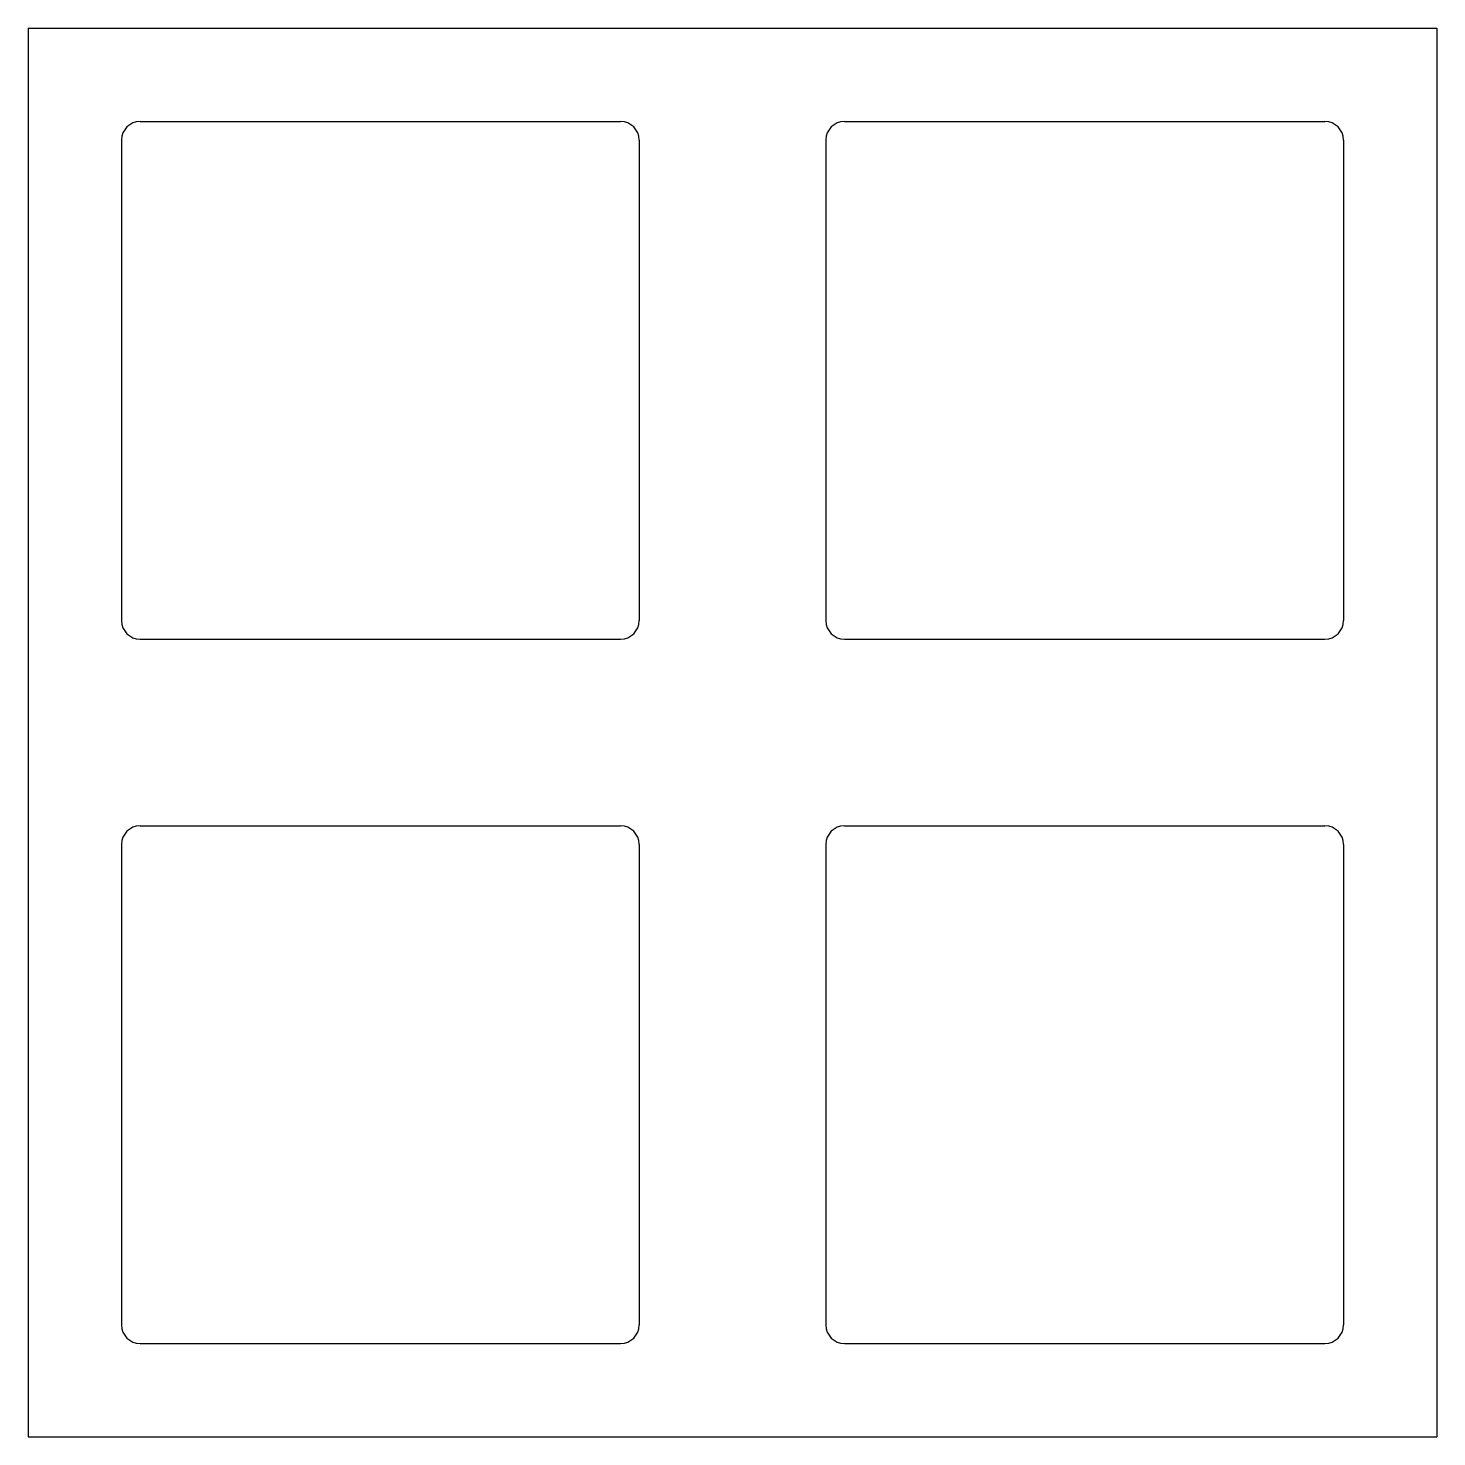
# Model space of a CAD drawing. Header units: millimetres. Extents: x 0 to 38.1, y -38.1 to 0.
import ezdxf

# ---------------------------------------------------------------- set-up
doc = ezdxf.new("R2010")
doc.units = ezdxf.units.MM

msp = doc.modelspace()

# ---------------------------------------------------------------- linework, layer by layer
for p, q in [((0, 0), (38.1, 0)), ((0, 0), (0, -38.1)), ((38.1, 0), (38.1, -38.1)), ((3.025, -2.525), (16.025, -2.525)), ((22.075, -2.525), (35.075, -2.525)), ((2.525, -3.025), (2.525, -16.025)), ((16.525, -3.025), (16.525, -16.025)), ((21.575, -3.025), (21.575, -16.025)), ((35.575, -3.025), (35.575, -16.025)), ((3.025, -16.525), (16.025, -16.525)), ((22.075, -16.525), (35.075, -16.525)), ((3.025, -21.575), (16.025, -21.575)), ((22.075, -21.575), (35.075, -21.575)), ((2.525, -22.075), (2.525, -35.075)), ((16.525, -22.075), (16.525, -35.075)), ((21.575, -22.075), (21.575, -35.075)), ((35.575, -22.075), (35.575, -35.075)), ((3.025, -35.575), (16.025, -35.575)), ((22.075, -35.575), (35.075, -35.575)), ((0, -38.1), (38.1, -38.1))]:
    msp.add_line(p, q)
for centre, start, end in [((3.025, -3.025), 90, 180), ((16.025, -3.025), 0, 90), ((22.075, -3.025), 90, 180), ((35.075, -3.025), 0, 90), ((3.025, -16.025), 180, 270), ((16.025, -16.025), 270, 360), ((22.075, -16.025), 180, 270), ((35.075, -16.025), 270, 360), ((3.025, -22.075), 90, 180), ((16.025, -22.075), 0, 90), ((22.075, -22.075), 90, 180), ((35.075, -22.075), 0, 90), ((3.025, -35.075), 180, 270), ((16.025, -35.075), 270, 360), ((22.075, -35.075), 180, 270), ((35.075, -35.075), 270, 360)]:
    msp.add_arc(centre, 0.5, start, end)

doc.saveas('drawing.dxf')
